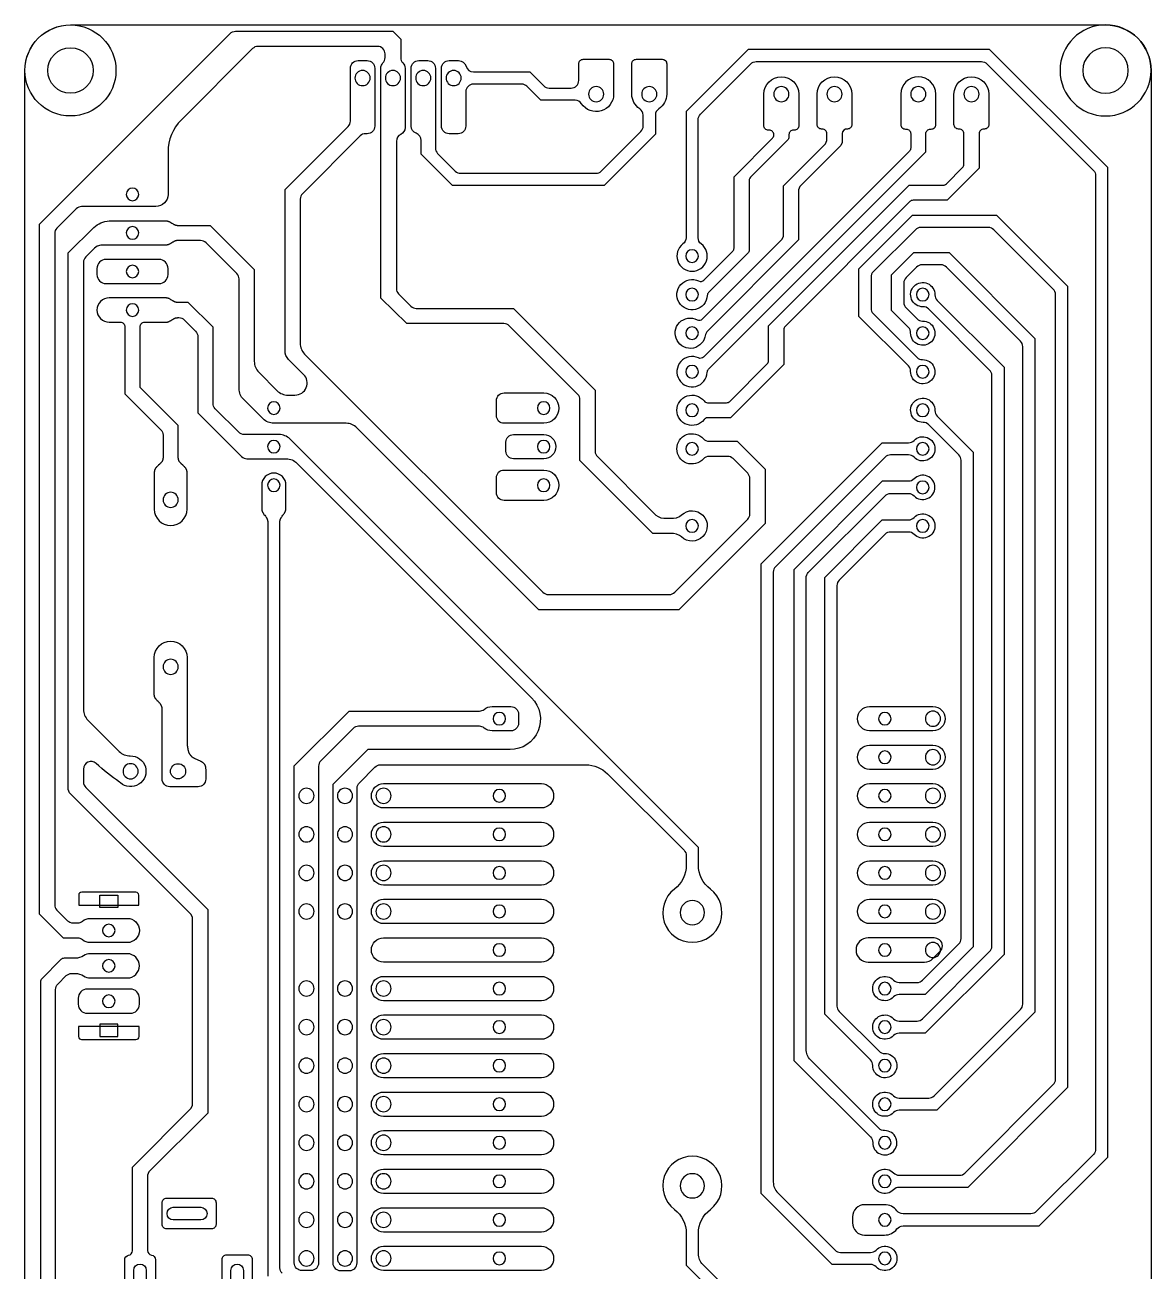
# Model space of a CAD drawing. Extents: x -177 to 52, y -70 to 234.
# Drawn here: x -115.8 to -41.6, y -28.6 to 53.5 of the extents above; entities that cross this region are included whole.
import ezdxf

# ---------------------------------------------------------------- set-up
doc = ezdxf.new("R2010")
doc.units = 0
for name, color, linetype in [('DEFAULT', 7, 'CONTINUOUS'), ('HOLES', 22, 'CONTINUOUS'), ('MOSFET', 7, 'CONTINUOUS'), ('MOSFET$TRACES', 7, 'CONTINUOUS')]:
    doc.layers.add(name, color=color, linetype=linetype)

msp = doc.modelspace()

# ---------------------------------------------------------------- linework, layer by layer
at = {"layer": 'DEFAULT'}
msp.add_line((-86.734, 51.15), (-86.734, 51.15), dxfattribs=at)
for points in [[(-93.757, 3.572), (-92.726, 4.604, -0.198912), (-92.372, 4.75), (-78.824, 4.75, -0.206208), (-77.409, 4.164), (-72.363, -0.882, -0.198912), (-72.216, -1.236), (-72.216, -1.852, -0.23352), (-73.001, -3.44, 2.952398), (-70.63, -3.44, -0.23352), (-71.414, -1.852), (-71.414, -0.699), (-98.334, 26.22, 0.198912), (-99.041, 26.513), (-101.345, 26.513, -0.198912), (-101.699, 26.66), (-103.252, 28.212, -0.198912), (-103.398, 28.566), (-103.398, 33.585), (-105.026, 35.213), (-105.683, 35.213), (-105.709, 35.213), (-105.735, 35.214), (-105.748, 35.214), (-105.761, 35.215), (-105.775, 35.216), (-105.788, 35.218), (-105.801, 35.22), (-105.814, 35.222), (-105.828, 35.225), (-105.841, 35.228), (-105.855, 35.231), (-105.868, 35.235), (-105.882, 35.239), (-105.895, 35.244), (-105.909, 35.249), (-105.922, 35.255), (-105.936, 35.261), (-105.95, 35.267), (-105.964, 35.274), (-105.977, 35.281), (-106.005, 35.296), (-106.033, 35.312), (-106.061, 35.328), (-106.117, 35.363), (-106.173, 35.398), (-106.201, 35.415), (-106.229, 35.431), (-106.256, 35.445), (-106.27, 35.452), (-106.284, 35.459), (-106.298, 35.465), (-106.311, 35.471), (-106.325, 35.477), (-106.339, 35.482), (-106.352, 35.487), (-106.366, 35.491), (-106.379, 35.495), (-106.393, 35.498), (-106.406, 35.502), (-106.419, 35.504), (-106.433, 35.506), (-106.446, 35.508), (-106.459, 35.51), (-106.472, 35.511), (-106.485, 35.512), (-106.499, 35.512), (-106.525, 35.513), (-106.551, 35.513), (-110.243, 35.513, 1), (-110.243, 33.913), (-109.503, 33.913, -0.414214), (-109.203, 33.613), (-109.203, 29.2), (-106.835, 26.831, -0.198912), (-106.688, 26.478), (-106.688, 25.073), (-106.688, 25.032), (-106.69, 24.991), (-106.691, 24.971), (-106.692, 24.951), (-106.695, 24.932), (-106.696, 24.922), (-106.698, 24.912), (-106.699, 24.902), (-106.701, 24.893), (-106.703, 24.883), (-106.706, 24.873), (-106.708, 24.864), (-106.711, 24.855), (-106.714, 24.845), (-106.717, 24.836), (-106.72, 24.826), (-106.724, 24.817), (-106.727, 24.808), (-106.731, 24.799), (-106.735, 24.79), (-106.74, 24.781), (-106.744, 24.772), (-106.749, 24.763), (-106.754, 24.754), (-106.759, 24.746), (-106.764, 24.737), (-106.77, 24.728), (-106.775, 24.72), (-106.781, 24.711), (-106.793, 24.694), (-106.806, 24.677), (-106.82, 24.661), (-106.834, 24.644), (-106.849, 24.628), (-106.864, 24.612), (-106.88, 24.596), (-106.912, 24.564), (-106.98, 24.502), (-107.048, 24.439), (-107.08, 24.408), (-107.096, 24.392), (-107.111, 24.376), (-107.126, 24.359), (-107.14, 24.343), (-107.154, 24.326), (-107.167, 24.31), (-107.179, 24.293), (-107.185, 24.284), (-107.191, 24.276), (-107.196, 24.267), (-107.202, 24.258), (-107.207, 24.25), (-107.212, 24.241), (-107.216, 24.232), (-107.221, 24.223), (-107.225, 24.214), (-107.229, 24.205), (-107.233, 24.196), (-107.237, 24.187), (-107.24, 24.177), (-107.244, 24.168), (-107.247, 24.159), (-107.249, 24.149), (-107.252, 24.14), (-107.255, 24.13), (-107.257, 24.121), (-107.259, 24.111), (-107.261, 24.102), (-107.263, 24.092), (-107.264, 24.082), (-107.266, 24.072), (-107.268, 24.052), (-107.27, 24.032), (-107.271, 24.012), (-107.272, 23.972), (-107.272, 23.931), (-107.272, 21.602, 1), (-105.105, 21.602), (-105.105, 23.931), (-105.105, 23.972), (-105.106, 24.012), (-105.107, 24.032), (-105.109, 24.052), (-105.111, 24.072), (-105.112, 24.082), (-105.114, 24.092), (-105.116, 24.102), (-105.118, 24.111), (-105.12, 24.121), (-105.122, 24.13), (-105.124, 24.14), (-105.127, 24.149), (-105.13, 24.159), (-105.133, 24.168), (-105.136, 24.177), (-105.14, 24.187), (-105.144, 24.196), (-105.147, 24.205), (-105.152, 24.214), (-105.156, 24.223), (-105.16, 24.232), (-105.165, 24.241), (-105.17, 24.25), (-105.175, 24.258), (-105.18, 24.267), (-105.186, 24.276), (-105.192, 24.284), (-105.197, 24.293), (-105.21, 24.31), (-105.223, 24.326), (-105.236, 24.343), (-105.251, 24.359), (-105.265, 24.376), (-105.281, 24.392), (-105.296, 24.408), (-105.329, 24.439), (-105.396, 24.502), (-105.464, 24.564), (-105.497, 24.596), (-105.512, 24.612), (-105.528, 24.628), (-105.542, 24.644), (-105.557, 24.661), (-105.57, 24.677), (-105.583, 24.694), (-105.596, 24.711), (-105.601, 24.72), (-105.607, 24.728), (-105.613, 24.737), (-105.618, 24.746), (-105.623, 24.754), (-105.628, 24.763), (-105.633, 24.772), (-105.637, 24.781), (-105.641, 24.79), (-105.646, 24.799), (-105.649, 24.808), (-105.653, 24.817), (-105.657, 24.826), (-105.66, 24.836), (-105.663, 24.845), (-105.666, 24.855), (-105.668, 24.864), (-105.671, 24.873), (-105.673, 24.883), (-105.675, 24.893), (-105.677, 24.902), (-105.679, 24.912), (-105.68, 24.922), (-105.682, 24.932), (-105.684, 24.951), (-105.686, 24.971), (-105.687, 24.991), (-105.688, 25.032), (-105.688, 25.073), (-105.688, 27.099), (-107.57, 28.981), (-108.203, 29.614), (-108.203, 33.613, -0.414214), (-107.903, 33.913), (-106.551, 33.913), (-106.525, 33.913), (-106.499, 33.914), (-106.485, 33.914), (-106.472, 33.915), (-106.459, 33.916), (-106.446, 33.918), (-106.433, 33.92), (-106.419, 33.922), (-106.406, 33.925), (-106.393, 33.928), (-106.379, 33.931), (-106.366, 33.935), (-106.352, 33.939), (-106.339, 33.944), (-106.325, 33.949), (-106.311, 33.955), (-106.298, 33.961), (-106.284, 33.967), (-106.27, 33.974), (-106.256, 33.981), (-106.229, 33.996), (-106.201, 34.012), (-106.173, 34.028), (-106.117, 34.063), (-106.061, 34.098), (-106.033, 34.115), (-106.005, 34.131), (-105.977, 34.145), (-105.964, 34.152), (-105.95, 34.159), (-105.936, 34.165), (-105.922, 34.171), (-105.909, 34.177), (-105.895, 34.182), (-105.882, 34.187), (-105.868, 34.191), (-105.855, 34.195), (-105.841, 34.198), (-105.828, 34.202), (-105.814, 34.204), (-105.801, 34.206), (-105.788, 34.208), (-105.775, 34.21), (-105.761, 34.211), (-105.748, 34.212), (-105.735, 34.212), (-105.709, 34.213), (-105.683, 34.213), (-105.649, 34.213, -0.198912), (-105.295, 34.067), (-104.544, 33.316, -0.198912), (-104.398, 32.962), (-104.398, 27.943), (-101.515, 25.06, 0.198912), (-101.161, 24.913), (-98.572, 24.913, -0.198916), (-97.865, 24.62), (-82.409, 9.164, -0.668179), (-83.824, 5.75), (-93.201, 5.75), (-95.503, 3.447), (-95.503, -28.07, 0.414214), (-95.003, -28.57), (-94.403, -28.57, 0.414214), (-93.903, -28.07), (-93.903, 3.219, -0.198912)], [(-72.216, -26.127), (-72.216, -28.207), (-62.093, -38.33), (-60.636, -38.33, -0.208077), (-59.904, -38.648, 0.208077), (-59.133, -38.983), (-57.476, -38.983, 0.414214), (-56.476, -37.983), (-56.476, -37.877, 0.414214), (-57.476, -36.877), (-59.133, -36.877, 0.208077), (-59.904, -37.212, -0.208077), (-60.636, -37.53), (-61.455, -37.53, -0.062229), (-61.578, -37.515, -0.135012), (-62.039, -37.253), (-71.122, -28.17, -0.198912), (-71.414, -27.463), (-71.414, -26.127, -0.23352), (-70.63, -24.539, 2.952398), (-73.001, -24.539, -0.23352)], [(-103.496, -25.828), (-106.449, -25.828, -0.414214), (-106.749, -25.528), (-106.749, -24.104, -0.414214), (-106.449, -23.804), (-103.496, -23.804, -0.414214), (-103.196, -24.104), (-103.196, -25.528, -0.414214)], [(-106.013, -24.402), (-104.2, -24.402, -1), (-104.2, -25.229), (-106.013, -25.229, -1)], [(-108.62, -30.372), (-108.62, -28.559, -1), (-107.793, -28.559), (-107.793, -30.372, -1)], [(-102.22, -30.372), (-102.22, -28.559, -1), (-101.393, -28.559), (-101.393, -30.372, -1)]]:
    msp.add_lwpolyline(points, format="xyb", close=True, dxfattribs=at)
at = {"layer": 'DEFAULT', "extrusion": (0, 0, -1)}
for centre in [(93.544, 50), (91.544, 50), (89.544, 50), (87.544, 50)]:
    msp.add_circle(centre, 0.5, dxfattribs=at)
at = {"layer": 'HOLES'}
for points in [[(-110.865, -3.829), (-109.665, -3.829), (-109.665, -4.659), (-110.865, -4.659)], [(-110.865, -13.159), (-109.665, -13.159), (-109.665, -12.329), (-110.865, -12.329)]]:
    msp.add_lwpolyline(points, close=True, dxfattribs=at)
for centre, radius in [((-112.791, 50.5), 1.5), ((-105.702, 4.325), 0.5)]:
    msp.add_circle(centre, radius, dxfattribs=at)
at = {"layer": 'HOLES', "extrusion": (0, 0, -1)}
for centre, radius in [((44.591, 50.5), 1.5), ((78.153, 48.938), 0.5), ((74.653, 48.938), 0.5), ((65.952, 48.938), 0.5), ((62.452, 48.938), 0.5), ((56.927, 48.938), 0.5), ((53.427, 48.938), 0.5), ((108.703, 42.333), 0.415), ((108.703, 39.793), 0.415), ((71.833, 38.27), 0.415), ((108.703, 37.253), 0.415), ((71.833, 35.73), 0.415), ((56.633, 35.73), 0.415), ((108.703, 34.713), 0.415), ((71.833, 33.19), 0.415), ((56.633, 33.19), 0.415), ((71.833, 30.65), 0.415), ((56.633, 30.65), 0.415), ((99.392, 28.253), 0.415), ((81.612, 28.253), 0.415), ((71.833, 28.11), 0.415), ((56.633, 28.11), 0.415), ((99.392, 25.713), 0.415), ((81.612, 25.713), 0.415), ((71.833, 25.57), 0.415), ((56.633, 25.57), 0.415), ((99.392, 23.173), 0.415), ((81.612, 23.173), 0.415), ((56.633, 23.03), 0.415), ((106.188, 22.208), 0.5), ((71.833, 20.49), 0.415), ((56.633, 20.49), 0.415), ((106.188, 11.208), 0.5), ((55.963, 7.79), 0.5), ((84.533, 7.79), 0.415), ((59.133, 7.79), 0.415), ((55.963, 5.25), 0.5), ((59.133, 5.25), 0.415), ((108.829, 4.325), 0.5), ((97.243, 2.71), 0.5), ((94.703, 2.71), 0.5), ((92.163, 2.71), 0.5), ((84.533, 2.71), 0.415), ((59.133, 2.71), 0.415), ((55.963, 2.71), 0.5), ((97.243, 0.17), 0.5), ((94.703, 0.17), 0.5), ((92.163, 0.17), 0.5), ((84.533, 0.17), 0.415), ((59.133, 0.17), 0.415), ((55.963, 0.17), 0.5), ((97.243, -2.37), 0.5), ((94.703, -2.37), 0.5), ((92.163, -2.37), 0.5), ((84.533, -2.37), 0.415), ((59.133, -2.37), 0.415), ((55.963, -2.37), 0.5), ((97.243, -4.91), 0.5), ((94.703, -4.91), 0.5), ((92.163, -4.91), 0.5), ((84.533, -4.91), 0.415), ((59.133, -4.91), 0.415), ((55.963, -4.91), 0.5), ((110.265, -6.164), 0.415), ((84.533, -7.45), 0.415), ((59.133, -7.45), 0.415), ((55.963, -7.45), 0.5), ((110.265, -8.494), 0.415), ((97.243, -9.99), 0.5), ((94.703, -9.99), 0.5), ((92.163, -9.99), 0.5), ((84.533, -9.99), 0.415), ((59.133, -9.99), 0.415), ((110.265, -10.824), 0.415), ((97.243, -12.53), 0.5), ((94.703, -12.53), 0.5), ((92.163, -12.53), 0.5), ((84.533, -12.53), 0.415), ((59.133, -12.53), 0.415), ((97.243, -15.07), 0.5), ((94.703, -15.07), 0.5), ((92.163, -15.07), 0.5), ((84.533, -15.07), 0.415), ((59.133, -15.07), 0.415), ((97.243, -17.61), 0.5), ((94.703, -17.61), 0.5), ((92.163, -17.61), 0.5), ((84.533, -17.61), 0.415), ((59.133, -17.61), 0.415), ((97.243, -20.15), 0.5), ((94.703, -20.15), 0.5), ((92.163, -20.15), 0.5), ((84.533, -20.15), 0.415), ((59.133, -20.15), 0.415), ((97.243, -22.69), 0.5), ((94.703, -22.69), 0.5), ((92.163, -22.69), 0.5), ((84.533, -22.69), 0.415), ((59.133, -22.69), 0.415), ((97.243, -25.23), 0.5), ((94.703, -25.23), 0.5), ((92.163, -25.23), 0.5), ((84.533, -25.23), 0.415), ((59.133, -25.23), 0.415), ((97.243, -27.77), 0.5), ((94.703, -27.77), 0.5), ((92.163, -27.77), 0.5), ((84.533, -27.77), 0.415), ((59.133, -27.77), 0.415)]:
    msp.add_circle(centre, radius, dxfattribs=at)
at = {"layer": 'MOSFET'}
msp.add_lwpolyline([(-115.791, -38.5), (-115.791, 50.5, -0.414214), (-112.791, 53.5), (-44.591, 53.5, -0.414214), (-41.591, 50.5), (-41.591, -38.5, -0.414214), (-44.591, -41.5), (-112.791, -41.5, -0.414214)], format="xyb", close=True, dxfattribs=at)
msp.add_circle((-112.791, 50.5), 3, dxfattribs=at)
at = {"layer": 'MOSFET', "extrusion": (0, 0, -1)}
msp.add_circle((44.591, 50.5), 3, dxfattribs=at)
at = {"layer": 'MOSFET$TRACES'}
for points in [[(-90.887, 51, -0.195996), (-90.744, 50.65), (-90.744, 46.735, -0.289261), (-91.029, 46.283, 0.289261), (-91.314, 45.832), (-91.314, 36.126, 0.198912), (-91.168, 35.772), (-90.36, 34.964, 0.198912), (-90.006, 34.818), (-83.61, 34.818), (-78.219, 29.427), (-78.219, 25.413, 0.198912), (-78.073, 25.059), (-74.223, 21.21), (-74.061, 21.102), (-73.892, 21.031), (-73.701, 20.993), (-73.057, 20.992), (-72.853, 21.035), (-72.665, 21.119), (-72.523, 21.214, -2.339902), (-72.526, 19.768), (-72.667, 19.864), (-72.855, 19.948), (-73.059, 19.992), (-74.422, 19.994), (-79.221, 24.793), (-79.221, 25.206), (-79.221, 28.805, 0.198915), (-79.367, 29.159), (-83.88, 33.671, 0.198912), (-84.233, 33.818), (-90.629, 33.818), (-92.344, 35.503), (-92.344, 50.65, -0.195996), (-92.202, 51, 0.195996), (-92.059, 51.349), (-92.059, 51.585, 0.414214), (-92.559, 52.085), (-100.441, 52.085, 0.198912), (-100.795, 51.939), (-105.485, 47.249, 0.198912), (-106.363, 45.128), (-106.363, 42.333, -0.414214), (-107.163, 41.533), (-112.053, 41.533, 0.198912), (-112.406, 41.387), (-113.685, 40.108, 0.198912), (-113.831, 39.755), (-113.831, -4.463, 0.198912), (-113.685, -4.817), (-112.984, -5.517, 0.198912), (-112.631, -5.664), (-112.31, -5.664, 0.174641), (-111.991, -5.549, -0.174641), (-111.482, -5.365), (-109.047, -5.365, -1), (-109.047, -6.962), (-111.482, -6.962, -0.174641), (-111.991, -6.779, 0.174641), (-112.31, -6.664), (-113.254, -6.664), (-114.831, -5.086), (-114.831, 40.378), (-102.27, 52.939, -0.198912), (-101.916, 53.085), (-91.555, 53.085), (-91.029, 52.56), (-91.029, 51.349, 0.195996)], [(-67.609, 51.088), (-52.767, 51.088, -0.198912), (-52.413, 50.942), (-45.39, 43.919, -0.198912), (-45.244, 43.565), (-45.244, -20.565, -0.198912), (-45.39, -20.918), (-49.155, -24.684, -0.198912), (-49.509, -24.83), (-57.933, -24.83, -0.236068), (-58.333, -24.63, 0.23985), (-59.164, -24.23), (-60.463, -24.23, 0.414214), (-61.263, -25.03), (-61.263, -25.43, 0.414214), (-60.463, -26.23), (-59.164, -26.23, 0.240749), (-58.333, -25.83, -0.240283), (-57.933, -25.63), (-48.97, -25.63), (-44.444, -21.103), (-44.444, 44.104), (-52.228, 51.888), (-68.147, 51.888), (-72.233, 47.802), (-72.233, 39.47, -0.236068), (-72.433, 39.07, 3), (-71.233, 39.07, -0.236068), (-71.433, 39.47), (-71.433, 47.263, -0.198912), (-71.287, 47.617), (-67.962, 50.942, -0.198912)], [(-88.598, 45.034), (-87.434, 43.87, 0.198912), (-87.08, 43.724), (-78.167, 43.724, 0.198912), (-77.813, 43.87), (-75.2, 46.484, 0.198912), (-75.053, 46.837), (-75.053, 47.555, 0.253709), (-75.281, 47.974, -0.253709), (-75.803, 48.938), (-75.803, 50.938, -0.414214), (-75.503, 51.238), (-73.803, 51.238, -0.414214), (-73.503, 50.938), (-73.503, 48.938, -0.253709), (-74.026, 47.974, 0.253709), (-74.253, 47.555), (-74.253, 46.299), (-77.628, 42.924), (-87.619, 42.924), (-89.674, 44.979), (-89.674, 45.888, 0.31881), (-90.009, 46.36, -0.31881), (-90.344, 46.832), (-90.344, 50.65, -0.414214), (-89.844, 51.15), (-89.244, 51.15, -0.414214), (-88.744, 50.65), (-88.744, 45.388, 0.198912)], [(-87.244, 46.332), (-87.844, 46.332, -0.414214), (-88.344, 46.832), (-88.344, 50.65, -0.414214), (-87.844, 51.15), (-87.213, 51.15, -0.341999), (-86.729, 50.775, 0.341999), (-86.244, 50.4), (-82.526, 50.4), (-81.611, 49.485, 0.198912), (-81.257, 49.338), (-79.803, 49.338, 0.414214), (-79.303, 49.838), (-79.303, 50.938, -0.414214), (-79.003, 51.238), (-77.303, 51.238, -0.414214), (-77.003, 50.938), (-77.003, 48.938, -0.746357), (-79.117, 48.311, 0.253709), (-79.536, 48.538), (-81.796, 48.538), (-82.711, 49.454, 0.198912), (-83.065, 49.6), (-86.244, 49.6, 0.414214), (-86.744, 49.1), (-86.744, 46.832, -0.414214)], [(-64.815, 39.332), (-70.868, 33.278), (-70.955, 33.095, -3.257178), (-71.493, 34.079, 0.325935), (-71.144, 34.134), (-65.903, 39.375), (-65.815, 39.587), (-65.815, 42.901), (-63.04, 45.676), (-62.952, 45.888), (-62.952, 46.338, 0.414214), (-63.252, 46.638), (-63.302, 46.638, -0.414214), (-63.602, 46.938), (-63.602, 48.938, -1), (-61.302, 48.938), (-61.302, 48.938), (-61.302, 46.938, -0.414214), (-61.602, 46.638, 0.410752), (-61.952, 46.338), (-61.952, 45.757), (-62.04, 45.545), (-64.727, 42.858), (-64.815, 42.645)], [(-56.427, 46.338, -0.414214), (-56.127, 46.638), (-56.077, 46.638, 0.414214), (-55.777, 46.938), (-55.777, 48.938, 1), (-58.077, 48.938), (-58.077, 46.938, 0.414214), (-57.777, 46.638), (-57.727, 46.638, -0.414214), (-57.427, 46.338), (-57.427, 45.39, -0.198912), (-57.515, 45.177), (-71.075, 31.618, -0.314564), (-71.413, 31.558, 3.310049), (-70.834, 30.614, -0.189462), (-70.746, 30.815), (-56.427, 45.134)], [(-68.158, 38.457), (-70.748, 35.868, 0.184091), (-70.835, 35.673, -3.292465), (-71.4, 36.631, 0.318647), (-71.058, 36.689), (-69.158, 38.589, 0.198912), (-69.07, 38.801), (-69.07, 43.502), (-66.54, 46.032, 0.198912), (-66.452, 46.244), (-66.452, 46.27, 0.414214), (-66.752, 46.57), (-66.802, 46.57, -0.414214), (-67.102, 46.87), (-67.102, 48.938, -1), (-64.802, 48.938), (-64.802, 46.87, -0.414214), (-65.102, 46.57), (-65.152, 46.57, 0.414214), (-65.452, 46.27), (-65.452, 46.113, -0.198912), (-65.54, 45.901), (-67.982, 43.459, 0.198912), (-68.07, 43.246), (-68.07, 38.67, -0.198925)], [(-65.798, 33.424), (-65.798, 31.122), (-69.309, 27.61), (-70.809, 27.61, 0.230961), (-71.045, 27.495, -2.905869), (-71.045, 28.725, 0.230961), (-70.809, 28.61), (-69.565, 28.61, 0.198912), (-69.353, 28.698), (-66.886, 31.165, 0.198912), (-66.798, 31.377), (-66.798, 33.679), (-57.531, 42.946), (-55.293, 42.946, 0.198912), (-55.081, 43.034), (-54.015, 44.099, 0.198912), (-53.927, 44.311), (-53.927, 46.338, 0.414214), (-54.227, 46.638), (-54.277, 46.638, -0.414214), (-54.577, 46.938), (-54.577, 48.938, -1), (-52.277, 48.938), (-52.277, 46.938, -0.414214), (-52.577, 46.638), (-52.627, 46.638, 0.414214), (-52.927, 46.338), (-52.927, 44.056), (-55.037, 41.946), (-57.275, 41.946, 0.198912), (-57.488, 41.858), (-65.71, 33.636, 0.198912)], [(-47.889, -15.967), (-47.889, 35.738, 0.198912), (-48.036, 36.092), (-51.954, 40.01, 0.198912), (-52.307, 40.156), (-56.769, 40.156, 0.198912), (-57.122, 40.01), (-59.897, 37.235, 0.198912), (-60.043, 36.881), (-60.043, 34.833, 0.198912), (-59.897, 34.479), (-57.014, 31.596, 0.204302), (-56.65, 31.45, -2.486759), (-57.433, 30.667, 0.204302), (-57.58, 31.031), (-60.843, 34.294), (-60.843, 37.42), (-57.307, 40.956), (-51.769, 40.956), (-47.089, 36.277), (-47.089, -16.506), (-53.674, -23.09), (-58.195, -23.09, 0.204302), (-58.556, -23.244, -2.486759), (-58.556, -22.136, 0.204302), (-58.195, -22.29), (-54.212, -22.29, 0.198912), (-53.859, -22.144), (-48.036, -16.321, 0.198912)], [(-111.043, 37.453), (-111.043, 37.053, 0.414214), (-110.443, 36.453), (-106.963, 36.453, 0.414214), (-106.363, 37.053), (-106.363, 37.453, 0.414214), (-106.963, 38.053), (-110.443, 38.053, 0.414214)], [(-55.891, -17.064), (-50.195, -11.368, 0.198912), (-50.048, -11.014), (-50.048, 32.309, 0.198912), (-50.195, 32.663), (-55.081, 37.549, 0.198912), (-55.435, 37.696), (-56.689, 37.696, 0.198912), (-57.043, 37.549), (-57.738, 36.854, 0.198912), (-57.884, 36.5), (-57.884, 35.214, 0.198912), (-57.738, 34.86), (-57.014, 34.136, 0.204302), (-56.65, 33.99, -2.486759), (-57.433, 33.207, 0.204302), (-57.58, 33.571), (-58.684, 34.675), (-58.684, 37.039), (-57.228, 38.496), (-54.896, 38.496), (-49.248, 32.848), (-49.248, -11.553), (-55.706, -18.01), (-58.195, -18.01, 0.204302), (-58.556, -18.164, -2.486759), (-58.556, -17.056, 0.204302), (-58.195, -17.21), (-56.244, -17.21, 0.198912)], [(-56.653, -11.984), (-52.227, -7.558, 0.198912), (-52.08, -7.204), (-52.08, 30.404, 0.198912), (-52.227, 30.758), (-56.253, 34.784, 0.204309), (-56.617, 34.93, -2.48711), (-55.834, 35.714, 0.204302), (-55.687, 35.35), (-51.28, 30.943), (-51.28, -7.743), (-56.468, -12.93), (-58.195, -12.93, 0.204302), (-58.556, -13.084, -2.486759), (-58.556, -11.976, 0.204302), (-58.195, -12.13), (-57.006, -12.13, 0.198912)], [(-81.612, 27.253), (-84.224, 27.253, -0.414214), (-84.724, 27.753), (-84.724, 28.753, -0.414214), (-84.224, 29.253), (-81.612, 29.253, -1)], [(-56.653, -9.444), (-54.259, -7.05, 0.198912), (-54.112, -6.696), (-54.112, 24.816, 0.198912), (-54.259, 25.17), (-56.253, 27.164, 0.204302), (-56.617, 27.31, -2.486759), (-55.834, 28.094, 0.204302), (-55.687, 27.73), (-53.312, 25.355), (-53.312, -7.235), (-56.468, -10.39), (-58.195, -10.39, 0.204302), (-58.556, -10.544, -2.486759), (-58.556, -9.436, 0.204302), (-58.195, -9.59), (-57.006, -9.59, 0.198912)], [(-83.602, 24.913, -0.414214), (-84.102, 25.413), (-84.102, 26.013, -0.414214), (-83.602, 26.513), (-81.612, 26.513, -1), (-81.612, 24.913)], [(-66.188, -23.452), (-62.416, -27.224, 0.198912), (-62.063, -27.37), (-60.071, -27.37, 0.204302), (-59.711, -27.216, -2.486759), (-59.711, -28.324, 0.204302), (-60.071, -28.17), (-62.601, -28.17), (-67.28, -23.491), (-67.28, 17.989), (-59.299, 25.97), (-57.572, 25.97, 0.204302), (-57.211, 26.124, -2.486759), (-57.211, 25.016, 0.204302), (-57.572, 25.17), (-58.761, 25.17, 0.198912), (-59.114, 25.024), (-66.334, 17.804, 0.198912), (-66.48, 17.45), (-66.48, -22.745, 0.198912)], [(-81.612, 22.173), (-84.224, 22.173, -0.414214), (-84.724, 22.673), (-84.724, 23.673, -0.414214), (-84.224, 24.173), (-81.612, 24.173, -1)], [(-64.321, -13.982), (-64.321, 17.069, -0.198912), (-64.175, 17.423), (-59.114, 22.484, -0.198912), (-58.761, 22.63), (-57.572, 22.63, -0.204302), (-57.211, 22.476, 2.486759), (-57.211, 23.584, -0.204302), (-57.572, 23.43), (-59.299, 23.43), (-65.121, 17.608), (-65.121, -14.728), (-60.08, -19.77, -0.204302), (-59.933, -20.133, 2.486759), (-59.15, -19.35, -0.204302), (-59.514, -19.204), (-64.029, -14.689, -0.198912)], [(-62.143, -11.495), (-59.514, -14.124, 0.204302), (-59.15, -14.27, -2.486759), (-59.933, -15.053, 0.204302), (-60.08, -14.689), (-63.089, -11.68), (-63.089, 17.1), (-59.299, 20.89), (-57.572, 20.89, 0.204302), (-57.211, 21.044, -2.486759), (-57.211, 19.936, 0.204302), (-57.572, 20.09), (-58.761, 20.09, 0.198912), (-59.114, 19.944), (-62.143, 16.915, 0.198912), (-62.289, 16.561), (-62.289, -11.141, 0.198912)], [(-104.378, 3.309), (-106.25, 3.309, -0.414214), (-106.75, 3.809), (-106.745, 8.343), (-106.745, 8.383), (-106.746, 8.424), (-106.747, 8.444), (-106.749, 8.464), (-106.751, 8.484), (-106.753, 8.503), (-106.757, 8.523), (-106.758, 8.532), (-106.76, 8.542), (-106.763, 8.551), (-106.765, 8.561), (-106.768, 8.57), (-106.77, 8.58), (-106.773, 8.589), (-106.777, 8.598), (-106.78, 8.607), (-106.783, 8.616), (-106.787, 8.625), (-106.791, 8.634), (-106.795, 8.643), (-106.799, 8.652), (-106.804, 8.661), (-106.808, 8.67), (-106.813, 8.678), (-106.818, 8.687), (-106.829, 8.704), (-106.84, 8.721), (-106.851, 8.738), (-106.864, 8.755), (-106.877, 8.771), (-106.89, 8.787), (-106.904, 8.803), (-106.918, 8.819), (-106.947, 8.851), (-107.008, 8.913), (-107.07, 8.976), (-107.099, 9.008), (-107.113, 9.023), (-107.127, 9.04), (-107.14, 9.056), (-107.153, 9.072), (-107.165, 9.089), (-107.177, 9.106), (-107.188, 9.122), (-107.199, 9.14), (-107.204, 9.148), (-107.208, 9.157), (-107.213, 9.166), (-107.217, 9.175), (-107.222, 9.183), (-107.226, 9.192), (-107.23, 9.201), (-107.233, 9.21), (-107.237, 9.22), (-107.24, 9.229), (-107.243, 9.238), (-107.246, 9.247), (-107.249, 9.257), (-107.252, 9.266), (-107.254, 9.275), (-107.256, 9.285), (-107.258, 9.294), (-107.26, 9.304), (-107.264, 9.324), (-107.266, 9.343), (-107.268, 9.363), (-107.27, 9.383), (-107.271, 9.403), (-107.272, 9.443), (-107.272, 9.484), (-107.272, 11.814, -1), (-105.105, 11.814), (-105.105, 6.6), (-105.102, 6.248), (-105.096, 6.093), (-105.091, 6.021), (-105.085, 5.953), (-105.077, 5.888), (-105.068, 5.827), (-105.063, 5.797), (-105.057, 5.768), (-105.051, 5.741), (-105.045, 5.714), (-105.038, 5.687), (-105.031, 5.662), (-105.023, 5.637), (-105.015, 5.613), (-105.006, 5.59), (-104.997, 5.567), (-104.988, 5.546), (-104.978, 5.525), (-104.967, 5.504), (-104.957, 5.484), (-104.945, 5.465), (-104.934, 5.447), (-104.922, 5.429), (-104.91, 5.412), (-104.897, 5.395), (-104.884, 5.379), (-104.87, 5.364), (-104.857, 5.349), (-104.842, 5.334), (-104.828, 5.32), (-104.813, 5.307), (-104.798, 5.294), (-104.783, 5.281), (-104.767, 5.269), (-104.751, 5.258), (-104.735, 5.246), (-104.719, 5.235), (-104.702, 5.225), (-104.685, 5.215), (-104.668, 5.205), (-104.634, 5.186), (-104.598, 5.168), (-104.563, 5.151), (-104.491, 5.119), (-104.349, 5.059), (-104.281, 5.029), (-104.248, 5.013), (-104.215, 4.997), (-104.184, 4.981), (-104.169, 4.972), (-104.155, 4.964), (-104.14, 4.955), (-104.126, 4.946), (-104.112, 4.936), (-104.099, 4.927), (-104.086, 4.917), (-104.073, 4.907), (-104.061, 4.897), (-104.049, 4.886), (-104.037, 4.876), (-104.026, 4.865), (-104.015, 4.853), (-104.005, 4.842), (-103.995, 4.83), (-103.985, 4.817), (-103.976, 4.805), (-103.968, 4.792), (-103.96, 4.779), (-103.952, 4.766), (-103.945, 4.752), (-103.938, 4.738), (-103.931, 4.723), (-103.925, 4.709), (-103.92, 4.694), (-103.914, 4.679), (-103.91, 4.663), (-103.905, 4.647), (-103.901, 4.631), (-103.898, 4.615), (-103.894, 4.598), (-103.891, 4.581), (-103.889, 4.564), (-103.887, 4.547), (-103.885, 4.529), (-103.883, 4.511), (-103.881, 4.475), (-103.879, 4.438), (-103.878, 4.401), (-103.878, 4.325), (-103.878, 3.809, -0.414214)], [(-96.443, 4.66), (-96.443, -28.07, -0.414214), (-96.943, -28.57), (-97.543, -28.57, -0.414214), (-98.043, -28.07), (-98.043, 4.681), (-94.435, 8.29), (-85.846, 8.29, 0.175046), (-85.527, 8.405, -0.175046), (-85.016, 8.59), (-83.771, 8.59, -0.414214), (-83.271, 8.09), (-83.271, 7.49, -0.414214), (-83.771, 6.99), (-85.016, 6.99, -0.175046), (-85.527, 7.175, 0.175046), (-85.846, 7.29), (-93.813, 7.29, 0.198912), (-94.167, 7.144), (-96.297, 5.014, 0.198912)], [(-55.963, 6.99), (-60.133, 6.99, -1), (-60.133, 8.59), (-55.963, 8.59, -1)], [(-55.963, 4.45), (-60.133, 4.45, -1), (-60.133, 6.05), (-55.963, 6.05, -1)], [(-92.163, 1.91, -1), (-92.163, 3.51), (-81.756, 3.51, -1), (-81.756, 1.91)], [(-55.963, 1.91), (-60.133, 1.91, -1), (-60.133, 3.51), (-55.963, 3.51, -1)], [(-92.163, -0.63, -1), (-92.163, 0.97), (-81.756, 0.97, -1), (-81.756, -0.63)], [(-55.963, -0.63), (-60.133, -0.63, -1), (-60.133, 0.97), (-55.963, 0.97, -1)], [(-92.163, -3.17, -1), (-92.163, -1.57), (-81.756, -1.57, -1), (-81.756, -3.17)], [(-55.963, -3.17), (-60.133, -3.17, -1), (-60.133, -1.57), (-55.963, -1.57, -1)], [(-108.282, -3.838, 0.414206), (-108.483, -3.638), (-112.046, -3.638, 0.414206), (-112.247, -3.838), (-112.247, -4.494), (-108.282, -4.494)], [(-92.163, -5.71, -1), (-92.163, -4.11), (-81.756, -4.11, -1), (-81.756, -5.71)], [(-55.963, -5.71), (-60.133, -5.71, -1), (-60.133, -4.11), (-55.963, -4.11, -1)], [(-92.163, -8.25, -1), (-92.163, -6.65), (-81.756, -6.65, -1), (-81.756, -8.25)], [(-56.529, -8.25, 0.200041), (-55.96, -8.013), (-55.445, -7.493, 0.484262), (-55.619, -6.728, 0.111853), (-55.963, -6.65), (-60.232, -6.65, 1), (-60.232, -8.25)], [(-92.163, -10.79, -1), (-92.163, -9.19), (-81.756, -9.19, -1), (-81.756, -10.79)], [(-108.249, -11.022), (-108.249, -10.625, 0.414214), (-108.849, -10.025), (-111.68, -10.025, 0.414214), (-112.28, -10.625), (-112.28, -11.022, 0.414214), (-111.68, -11.622), (-108.849, -11.622, 0.414214)], [(-92.163, -13.33, -1), (-92.163, -11.73), (-81.756, -11.73, -1), (-81.756, -13.33)], [(-112.258, -13.15, 0.41419), (-112.056, -13.35), (-108.473, -13.35, 0.41419), (-108.271, -13.15), (-108.271, -12.494), (-112.258, -12.494)], [(-92.163, -15.87, -1), (-92.163, -14.27), (-81.756, -14.27, -1), (-81.756, -15.87)], [(-92.163, -18.41, -1), (-92.163, -16.81), (-81.756, -16.81, -1), (-81.756, -18.41)], [(-92.163, -20.95, -1), (-92.163, -19.35), (-81.756, -19.35, -1), (-81.756, -20.95)], [(-92.163, -23.49, -1), (-92.163, -21.89), (-81.756, -21.89, -1), (-81.756, -23.49)], [(-92.163, -26.03, -1), (-92.163, -24.43), (-81.756, -24.43, -1), (-81.756, -26.03)], [(-92.163, -28.57, -1), (-92.163, -26.97), (-81.756, -26.97, -1), (-81.756, -28.57)]]:
    msp.add_lwpolyline(points, format="xyb", close=True, dxfattribs=at)
for points in [[(-109.219, -31.077), (-109.219, -27.855, -0.371766), (-108.963, -27.558, 0.371766), (-108.707, -27.262), (-108.707, -21.75), (-104.837, -17.881), (-104.75, -17.669), (-104.75, -5.318), (-104.837, -5.106), (-112.846, 2.902), (-112.934, 3.115), (-112.934, 38.481), (-111.253, 40.162, -0.158531), (-110.243, 40.593), (-106.551, 40.593), (-106.525, 40.593), (-106.499, 40.592), (-106.485, 40.592), (-106.472, 40.591), (-106.459, 40.59), (-106.446, 40.588), (-106.433, 40.586), (-106.419, 40.584), (-106.406, 40.582), (-106.393, 40.578), (-106.379, 40.575), (-106.366, 40.571), (-106.352, 40.567), (-106.339, 40.562), (-106.325, 40.557), (-106.311, 40.551), (-106.298, 40.545), (-106.284, 40.539), (-106.27, 40.532), (-106.256, 40.525), (-106.229, 40.511), (-106.201, 40.495), (-106.173, 40.478), (-106.117, 40.443), (-106.061, 40.408), (-106.033, 40.392), (-106.005, 40.376), (-105.977, 40.361), (-105.964, 40.354), (-105.95, 40.347), (-105.936, 40.341), (-105.922, 40.335), (-105.909, 40.329), (-105.895, 40.324), (-105.882, 40.319), (-105.868, 40.315), (-105.855, 40.311), (-105.841, 40.308), (-105.828, 40.305), (-105.814, 40.302), (-105.801, 40.3), (-105.788, 40.298), (-105.775, 40.296), (-105.761, 40.295), (-105.748, 40.294), (-105.735, 40.294), (-105.709, 40.293), (-105.683, 40.293), (-103.588, 40.293), (-100.678, 37.383), (-100.678, 31.326, 0.198912), (-100.386, 30.619), (-99.168, 29.402, 0.198912), (-98.461, 29.109), (-97.997, 29.109, 0.668179), (-97.432, 30.475), (-98.419, 31.462, -0.198912), (-98.653, 32.028), (-98.653, 42.647), (-94.491, 46.809, 0.198912), (-94.344, 47.163), (-94.344, 50.65, -0.414214), (-93.844, 51.15), (-93.244, 51.15, -0.414214), (-92.744, 50.65), (-92.744, 46.832, -0.414214), (-93.244, 46.332), (-93.347, 46.332, 0.198912), (-93.7, 46.185), (-97.507, 42.379, 0.198912), (-97.653, 42.025), (-97.653, 38.282)], [(-97.653, 39.666), (-97.653, 32.525, 0.198912), (-97.361, 31.818), (-81.661, 16.119, 0.198912), (-81.308, 15.972), (-73.334, 15.972, 0.198912), (-72.98, 16.119), (-68.17, 20.929, 0.198912), (-68.024, 21.282), (-68.024, 23.603, 0.198912), (-68.17, 23.957), (-69.137, 24.924, 0.198912), (-69.491, 25.07), (-70.715, 25.07, 0.213422), (-71.088, 24.903, -2.618034), (-71.088, 26.237, 0.213422), (-70.715, 26.07), (-68.869, 26.07), (-67.024, 24.225), (-67.024, 20.661), (-72.712, 14.972), (-81.929, 14.972), (-93.917, 26.96, 0.198912), (-94.624, 27.253), (-99.392, 27.253, -0.198912), (-100.1, 27.546), (-101.386, 28.832, -0.198912), (-101.678, 29.539), (-101.678, 36.76, 0.198912), (-101.825, 37.114), (-103.858, 39.147, 0.198912), (-104.212, 39.293), (-105.683, 39.293), (-105.709, 39.293), (-105.735, 39.292), (-105.748, 39.292), (-105.761, 39.291), (-105.775, 39.29), (-105.788, 39.288), (-105.801, 39.286), (-105.814, 39.284), (-105.828, 39.282), (-105.841, 39.278), (-105.855, 39.275), (-105.868, 39.271), (-105.882, 39.267), (-105.895, 39.262), (-105.909, 39.257), (-105.922, 39.251), (-105.936, 39.245), (-105.95, 39.239), (-105.964, 39.232), (-105.977, 39.225), (-106.005, 39.211), (-106.033, 39.195), (-106.061, 39.178), (-106.117, 39.143), (-106.173, 39.108), (-106.201, 39.092), (-106.229, 39.076), (-106.256, 39.061), (-106.27, 39.054), (-106.284, 39.047), (-106.298, 39.041), (-106.311, 39.035), (-106.325, 39.029), (-106.339, 39.024), (-106.352, 39.019), (-106.366, 39.015), (-106.379, 39.011), (-106.393, 39.008), (-106.406, 39.005), (-106.419, 39.002), (-106.433, 39), (-106.446, 38.998), (-106.459, 38.996), (-106.472, 38.995), (-106.485, 38.994), (-106.499, 38.994), (-106.525, 38.993), (-106.551, 38.993), (-110.783, 38.993), (-111.022, 38.932), (-111.197, 38.802), (-111.787, 38.212, 0.198912), (-111.934, 37.858), (-111.934, 8.402, 0.198912), (-111.641, 7.695), (-109.579, 5.633, 0.204449), (-108.851, 5.34, -1.467448), (-109.504, 3.566), (-109.56, 3.609, -0.033824), (-111.099, 4.845, 0.649752), (-111.934, 4.473), (-111.934, 3.612, 0.198912), (-111.787, 3.258), (-103.75, -4.78), (-103.75, -18.207), (-107.619, -22.076), (-107.707, -22.289), (-107.707, -27.255, 0.371766), (-107.451, -27.552, -0.371766), (-107.195, -27.849), (-107.195, -31.077, -0.414214)], [(-98.846, -28.745, -0.198912), (-98.992, -28.392), (-98.992, 20.694), (-98.992, 20.726), (-98.992, 20.757), (-98.991, 20.773), (-98.99, 20.789), (-98.988, 20.805), (-98.986, 20.82), (-98.984, 20.836), (-98.981, 20.852), (-98.977, 20.867), (-98.973, 20.883), (-98.968, 20.899), (-98.963, 20.914), (-98.957, 20.93), (-98.951, 20.945), (-98.944, 20.961), (-98.937, 20.976), (-98.929, 20.992), (-98.92, 21.007), (-98.912, 21.022), (-98.902, 21.038), (-98.893, 21.053), (-98.882, 21.068), (-98.861, 21.099), (-98.839, 21.129), (-98.792, 21.191), (-98.746, 21.252), (-98.724, 21.282), (-98.703, 21.313), (-98.692, 21.328), (-98.683, 21.343), (-98.673, 21.359), (-98.664, 21.374), (-98.656, 21.389), (-98.648, 21.405), (-98.641, 21.42), (-98.634, 21.436), (-98.628, 21.451), (-98.622, 21.467), (-98.617, 21.482), (-98.612, 21.498), (-98.608, 21.514), (-98.604, 21.529), (-98.601, 21.545), (-98.599, 21.561), (-98.597, 21.576), (-98.595, 21.592), (-98.594, 21.608), (-98.593, 21.624), (-98.593, 21.655), (-98.592, 21.687), (-98.592, 23.173, 1), (-100.192, 23.173), (-100.192, 21.687), (-100.192, 21.655), (-100.192, 21.624), (-100.191, 21.608), (-100.19, 21.592), (-100.188, 21.576), (-100.186, 21.561), (-100.184, 21.545), (-100.181, 21.529), (-100.177, 21.514), (-100.173, 21.498), (-100.168, 21.482), (-100.163, 21.467), (-100.157, 21.451), (-100.151, 21.436), (-100.144, 21.42), (-100.137, 21.405), (-100.129, 21.389), (-100.12, 21.374), (-100.112, 21.359), (-100.102, 21.343), (-100.093, 21.328), (-100.082, 21.313), (-100.061, 21.282), (-100.039, 21.252), (-99.992, 21.191), (-99.946, 21.129), (-99.924, 21.099), (-99.903, 21.068), (-99.892, 21.053), (-99.883, 21.038), (-99.873, 21.022), (-99.864, 21.007), (-99.856, 20.992), (-99.848, 20.976), (-99.841, 20.961), (-99.834, 20.945), (-99.828, 20.93), (-99.822, 20.914), (-99.817, 20.899), (-99.812, 20.883), (-99.808, 20.867), (-99.804, 20.852), (-99.801, 20.836), (-99.799, 20.82), (-99.797, 20.805), (-99.795, 20.789), (-99.794, 20.773), (-99.793, 20.757), (-99.793, 20.726), (-99.792, 20.694), (-99.792, -28.93)], [(-113.773, -30.522), (-113.773, -10.053, -0.198912), (-113.627, -9.699), (-113.068, -9.14, -0.198912), (-112.714, -8.994), (-112.474, -8.994, -0.147114), (-111.922, -9.16, 0.147114), (-111.482, -9.292), (-109.047, -9.292, 1), (-109.047, -7.695), (-111.482, -7.695, 0.147114), (-111.922, -7.828, -0.147114), (-112.474, -7.994), (-113.213, -7.994, 0.198912), (-113.425, -8.082), (-114.686, -9.342, 0.198912), (-114.773, -9.554), (-114.773, -31.06)], [(-100.795, -31.083), (-100.795, -27.855, 0.414214), (-101.095, -27.555), (-102.519, -27.555, 0.414214), (-102.819, -27.855), (-102.819, -30.896, 0.174987)]]:
    msp.add_lwpolyline(points, format="xyb", dxfattribs=at)
at = {"layer": 'MOSFET$TRACES', "extrusion": (0, 0, -1)}
for centre in [(71.815, -4.989), (71.815, -22.989)]:
    msp.add_circle(centre, 0.8, dxfattribs=at)
at = {"layer": 'MOSFET$TRACES'}
msp.add_arc((-59.133, -7.45), 0.8, 82.90682, 90, dxfattribs=at)

doc.saveas('drawing.dxf')
